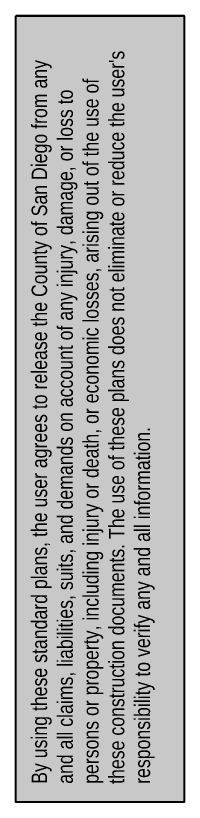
# Model space of a CAD drawing. Header units: inches. Extents: x -350 to 3672, y -1325 to 3943.
# Drawn here: x 3497.14 to 3498.84, y 957.46 to 965.42 of the extents above; entities that cross this region are included whole.
import ezdxf

# ---------------------------------------------------------------- set-up
doc = ezdxf.new("R2010")
doc.units = ezdxf.units.IN
doc.header["$MEASUREMENT"] = 0
doc.layers.add('BORDER', color=250, linetype='Continuous', lineweight=30)
doc.styles.get("Standard").update_dxf_attribs({"font": 'arial.ttf'})

msp = doc.modelspace()

# ---------------------------------------------------------------- hatches: boundary and pattern name
at = {"layer": 'BORDER', "true_color": 0xebebec, "transparency": 33554457}
msp.add_hatch(color=7, dxfattribs=at).paths.add_polyline_path([(3497.13512, 965.41897), (3498.84064, 965.41897), (3498.84064, 957.46087), (3497.13512, 957.46087)])

# ---------------------------------------------------------------- linework, layer by layer
at = {"layer": 'BORDER', "color": 7}
for p, q in [((3498.84064, 965.41897), (3497.13512, 965.41897)), ((3498.84064, 957.46087), (3497.13512, 957.46087))]:
    msp.add_line(p, q, dxfattribs=at)
msp.add_lwpolyline([(3497.13512, 965.41897), (3498.84064, 965.41897), (3498.84064, 957.46087), (3497.13512, 957.46087)], close=True, dxfattribs=at)

# ---------------------------------------------------------------- texts
at = {"insert": (3497.2962, 957.64723), "char_height": 0.15625, "attachment_point": 1, "rotation": 90}
msp.add_mtext_dynamic_manual_height_columns("{\\fArial Narrow|b0|i0|c0|p34;By using these standard plans, the user agrees to release the County of San Diego from any and all claims, liabilities, suits, and demands on account of any injury, damage, or loss to persons or property, including injury or death, or economic losses, arising out of the use of these construction documents. The use of these plans does not eliminate or reduce the user's responsibility to verify any and all information.}", width=7.4272762, gutter_width=1, heights=[1.37865], dxfattribs=at)

doc.saveas('drawing.dxf')
